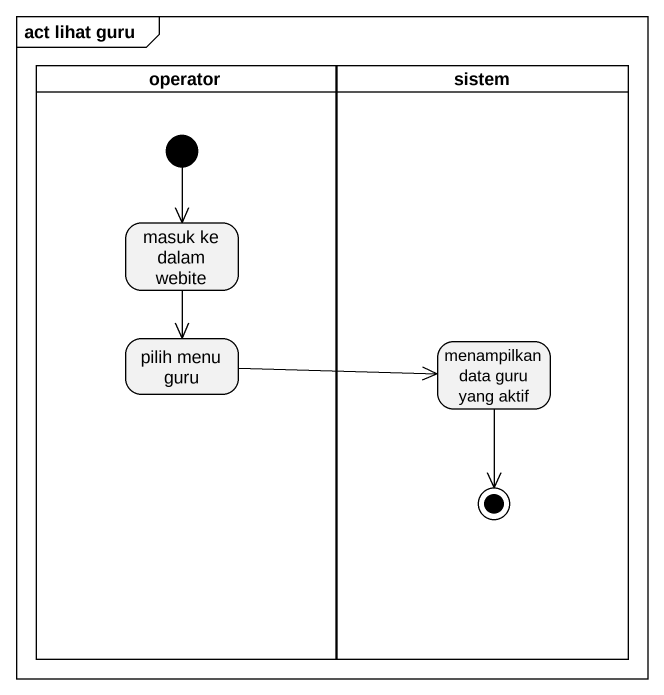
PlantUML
@startuml
mainframe act lihat guru
hide empty description
state operator <<partition>> {
  state "masuk ke dalam webite" as masuk_ke_dalam_webite
  state "pilih menu guru" as pilih_menu_guru
  [*] --> masuk_ke_dalam_webite
}
state sistem <<partition>> {
  state "menampilkan data guru yang aktif" as menampilkan_data_guru_yang
  menampilkan_data_guru_yang --> [*]
}
masuk_ke_dalam_webite --> pilih_menu_guru
pilih_menu_guru -right-> menampilkan_data_guru_yang
@enduml
